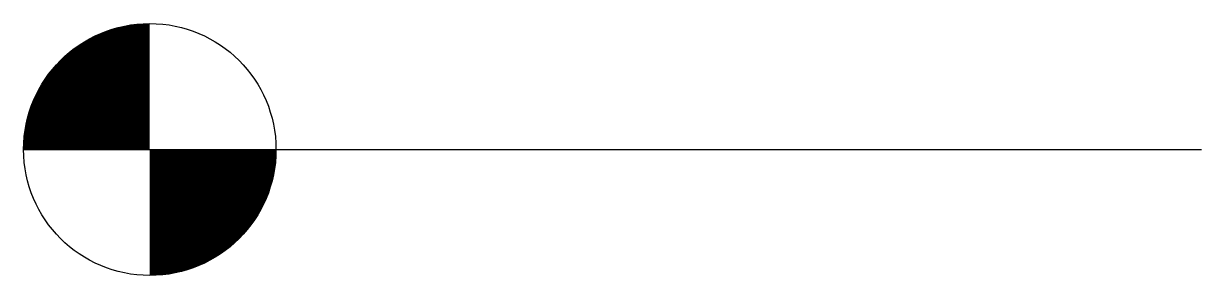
# Model space of a CAD drawing. Header units: millimetres. Extents: x 1171.81 to 1173.21, y -1455.58 to -1455.28.
import ezdxf

# ---------------------------------------------------------------- set-up
doc = ezdxf.new("R2010")
doc.units = ezdxf.units.MM
doc.layers.add('Símbolos_Gráficos', color=1, linetype='Continuous')

msp = doc.modelspace()

# ---------------------------------------------------------------- linework, layer by layer
at = {"layer": 'Símbolos_Gráficos', "color": 2}
msp.add_line((1171.8059, -1455.4336), (1173.2059, -1455.4336), dxfattribs=at)
at = {"layer": 'Símbolos_Gráficos', "const_width": 0.15}
for points in [[(1171.9559, -1455.3586, 0.414214), (1171.8809, -1455.4336, 1)], [(1171.9559, -1455.5086, 0.414214), (1172.0309, -1455.4336, 1)]]:
    msp.add_lwpolyline(points, format="xyb", dxfattribs=at)
at = {"layer": 'Símbolos_Gráficos'}
msp.add_circle((1171.9559, -1455.4336), 0.15, dxfattribs=at)

doc.saveas('drawing.dxf')
